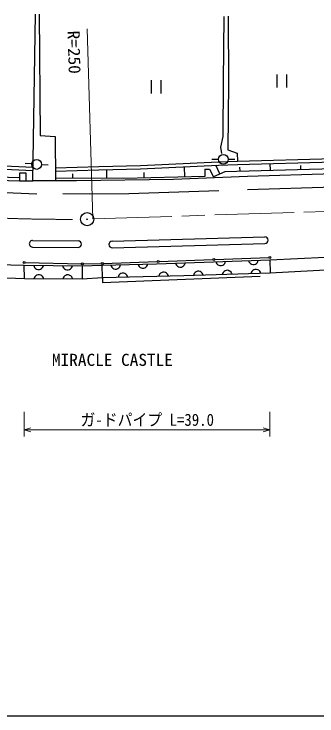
# Model space of a CAD drawing. Units: millimetres, scale not verified. Extents: x 40000 to 680000, y 20000 to 380000.
# Drawn here: x 177446 to 223338, y 205000 to 311392 of the extents above; entities that cross this region are included whole.
import ezdxf
from ezdxf.enums import TextEntityAlignment as Align

# ---------------------------------------------------------------- set-up
doc = ezdxf.new("R2010")
doc.units = ezdxf.units.MM
doc.header["$LTSCALE"] = 1000
doc.linetypes.add('CHAIN', pattern=[18.5, 12, -1.5, 3.5, -1.5])
for name, color, linetype, lineweight in [('M-BGD', 7, 'Continuous', 25), ('M-BMK', 2, 'CHAIN', 13), ('M-BMK-SRVR', 3, 'Continuous', 25), ('M-STR-HTXT', 7, 'Continuous', 13), ('M-TTL-BAND', 7, 'Continuous', 25)]:
    doc.layers.add(name, color=color, linetype=linetype, lineweight=lineweight)
doc.layers.add('M-BMK-HTXT', color=7, linetype='Continuous')
doc.styles.add('ＭＳ ゴシック', font='')
doc.styles.get('ＭＳ ゴシック').set_extended_font_data('MS Gothic')

msp = doc.modelspace()

# ---------------------------------------------------------------- linework, layer by layer
at = {"layer": 'M-BGD'}
for p, q in [((180272, 286099), (180689, 311392)), ((181258, 311392), (181410, 292963)), ((209209, 311024), (209147, 301159)), ((209892, 311086), (209954, 301035)), ((217250, 302237), (217250, 300237)), ((218770, 300237), (218770, 302237)), ((198206, 301344), (198206, 299344)), ((199726, 299344), (199726, 301344)), ((209147, 301159), (209085, 292845)), ((209954, 301035), (209830, 290798)), ((181410, 292963), (183685, 292849)), ((183685, 292849), (183741, 286090)), ((209085, 292845), (208713, 291232)), ((208713, 291232), (208899, 290240)), ((209830, 290798), (211257, 290302)), ((211257, 290302), (211288, 289102)), ((211288, 289102), (227407, 289557)), ((166153, 288392), (180298, 287672)), ((166179, 288891), (180306, 288172)), ((180132, 288667), (179135, 288755)), ((181628, 288571), (182627, 288529)), ((190285, 288268), (196612, 288419)), ((196612, 288419), (208403, 288988)), ((196630, 287919), (208423, 288488)), ((208397, 289353), (207398, 289328)), ((208612, 287155), (208025, 288469)), ((208403, 288988), (211288, 289102)), ((208423, 288488), (211305, 288602)), ((209897, 289371), (210897, 289371)), ((211305, 288602), (227425, 289057)), ((216285, 287669), (216258, 288742)), ((220889, 287783), (220873, 288436)), ((179285, 287275), (178255, 287274)), ((178255, 287274), (178256, 286098)), ((179286, 286099), (179285, 287275)), ((183730, 288077), (190285, 288268)), ((183745, 287577), (190297, 287768)), ((190297, 287768), (196630, 287919)), ((191511, 286493), (191515, 287797)), ((197170, 286559), (197150, 287390)), ((203307, 286706), (203270, 288240)), ((206339, 287870), (207063, 287887)), ((206339, 287870), (206376, 286779)), ((207063, 287887), (207679, 286738)), ((209379, 287497), (207679, 286738)), ((227795, 287954), (209379, 287497)), ((211681, 287555), (211665, 288189)), ((242244, 287730), (212810, 286744)), ((165983, 286608), (178256, 286098)), ((166022, 287107), (178277, 286598)), ((194102, 286485), (183738, 286518)), ((186329, 286510), (186331, 287195)), ((201623, 286289), (186919, 286099)), ((206376, 286779), (194102, 286485)), ((212810, 286744), (201623, 286289)), ((178256, 286098), (179286, 286099)), ((179286, 286099), (180272, 286099)), ((183741, 286090), (180272, 286099)), ((186919, 286099), (183741, 286090)), ((226438, 285166), (212829, 284736)), ((180890, 284068), (173298, 284402)), ((188912, 284068), (184854, 284163)), ((194833, 284115), (188912, 284068)), ((208484, 284593), (194833, 284115)), ((180255, 277076), (187148, 277015)), ((192307, 276955), (215437, 277620)), ((192335, 275955), (215465, 276620)), ((180246, 276076), (187139, 276015)), ((216185, 274148), (224567, 274551)), ((170510, 273600), (178979, 273312)), ((179114, 273727), (187643, 273518)), ((187943, 273518), (190670, 273583)), ((190786, 273312), (199031, 273543)), ((190970, 273591), (199127, 273881)), ((196220, 273464), (196285, 273286)), ((197665, 273324), (197719, 273506)), ((199031, 273543), (206267, 273802)), ((199427, 273892), (207584, 274181)), ((201900, 273646), (201966, 273468)), ((201966, 273468), (202062, 273321)), ((203261, 273364), (203345, 273517)), ((203345, 273517), (203399, 273699)), ((206267, 273802), (216185, 274148)), ((207884, 274192), (216041, 274482)), ((207997, 273863), (208064, 273685)), ((208064, 273685), (208159, 273538)), ((208159, 273538), (208314, 273393)), ((209213, 273425), (209358, 273580)), ((209358, 273580), (209443, 273733)), ((209443, 273733), (209496, 273915)), ((212956, 274036), (213022, 273858)), ((213022, 273858), (213118, 273711)), ((213118, 273711), (213273, 273566)), ((213273, 273566), (213426, 273482)), ((213426, 273482), (213608, 273428)), ((213608, 273428), (213848, 273436)), ((213848, 273436), (214025, 273502)), ((214025, 273502), (214172, 273598)), ((214172, 273598), (214317, 273753)), ((214317, 273753), (214402, 273906)), ((214402, 273906), (214455, 274088)), ((216185, 274148), (216272, 272130)), ((178979, 273312), (187743, 273226)), ((179008, 271236), (178979, 273312)), ((180420, 273298), (180478, 273117)), ((180478, 273117), (180567, 272966)), ((180567, 272966), (180715, 272815)), ((180715, 272815), (180864, 272723)), ((180864, 272723), (181044, 272662)), ((181044, 272662), (181284, 272659)), ((181284, 272659), (181464, 272718)), ((181464, 272718), (181615, 272806)), ((181615, 272806), (181767, 272955)), ((181767, 272955), (181858, 273104)), ((181858, 273104), (181920, 273283)), ((184802, 273255), (184860, 273074)), ((184860, 273074), (184949, 272923)), ((184949, 272923), (185097, 272772)), ((185097, 272772), (185246, 272680)), ((185246, 272680), (185426, 272618)), ((185426, 272618), (185666, 272616)), ((185666, 272616), (185846, 272674)), ((185846, 272674), (185997, 272763)), ((185997, 272763), (186149, 272911)), ((186149, 272911), (186240, 273060)), ((186240, 273060), (186302, 273240)), ((187743, 273226), (190786, 273312)), ((187743, 273226), (187772, 271207)), ((190872, 271409), (190786, 273312)), ((192097, 273349), (192162, 273171)), ((192162, 273171), (192257, 273023)), ((192257, 273023), (192411, 272877)), ((192411, 272877), (192563, 272792)), ((192563, 272792), (192745, 272737)), ((192745, 272737), (192985, 272743)), ((192985, 272743), (193163, 272808)), ((193163, 272808), (193310, 272903)), ((193310, 272903), (193456, 273057)), ((193456, 273057), (193542, 273209)), ((193542, 273209), (193597, 273391)), ((196285, 273286), (196379, 273138)), ((196379, 273138), (196533, 272993)), ((196533, 272993), (196686, 272907)), ((196686, 272907), (196867, 272852)), ((196867, 272852), (197107, 272859)), ((197107, 272859), (197286, 272924)), ((197286, 272924), (197433, 273018)), ((197433, 273018), (197579, 273172)), ((197579, 273172), (197665, 273324)), ((202062, 273321), (202217, 273177)), ((202217, 273177), (202370, 273092)), ((202370, 273092), (202552, 273039)), ((202552, 273039), (202792, 273047)), ((202792, 273047), (202970, 273114)), ((202970, 273114), (203116, 273209)), ((203116, 273209), (203261, 273364)), ((205223, 272395), (205045, 272329)), ((205463, 272403), (205223, 272395)), ((205645, 272349), (205463, 272403)), ((208314, 273393), (208467, 273309)), ((208467, 273309), (208649, 273255)), ((208649, 273255), (208889, 273263)), ((208889, 273263), (209067, 273329)), ((209067, 273329), (209213, 273425)), ((209261, 272379), (209117, 272224)), ((209408, 272474), (209261, 272379)), ((209586, 272540), (209408, 272474)), ((209826, 272547), (209586, 272540)), ((210008, 272493), (209826, 272547)), ((210161, 272408), (210008, 272493)), ((210316, 272263), (210161, 272408)), ((213479, 272368), (213394, 272215)), ((213624, 272523), (213479, 272368)), ((213771, 272618), (213624, 272523)), ((213949, 272684), (213771, 272618)), ((214189, 272692), (213949, 272684)), ((214371, 272638), (214189, 272692)), ((214524, 272553), (214371, 272638)), ((214679, 272408), (214524, 272553)), ((214774, 272261), (214679, 272408)), ((224627, 272595), (216272, 272130)), ((179008, 271236), (170278, 271589)), ((180509, 271411), (180449, 271232)), ((180600, 271561), (180509, 271411)), ((180750, 271711), (180600, 271561)), ((180901, 271800), (180750, 271711)), ((181081, 271859), (180901, 271800)), ((181321, 271859), (181081, 271859)), ((181501, 271798), (181321, 271859)), ((181650, 271708), (181501, 271798)), ((181800, 271557), (181650, 271708)), ((181889, 271407), (181800, 271557)), ((181949, 271227), (181889, 271407)), ((184891, 271397), (184831, 271217)), ((184982, 271547), (184891, 271397)), ((185132, 271696), (184982, 271547)), ((185283, 271786), (185132, 271696)), ((185463, 271845), (185283, 271786)), ((185703, 271844), (185463, 271845)), ((185883, 271784), (185703, 271844)), ((186032, 271693), (185883, 271784)), ((186182, 271543), (186032, 271693)), ((186271, 271392), (186182, 271543)), ((186331, 271212), (186271, 271392)), ((190872, 271409), (187772, 271207)), ((190859, 270699), (214715, 271647)), ((190872, 271409), (190859, 270699)), ((203183, 271698), (190872, 271409)), ((193256, 271645), (193200, 271464)), ((193342, 271797), (193256, 271645)), ((193489, 271951), (193342, 271797)), ((193637, 272044), (193489, 271951)), ((193815, 272108), (193637, 272044)), ((194055, 272114), (193815, 272108)), ((194236, 272058), (194055, 272114)), ((194388, 271972), (194236, 272058)), ((194542, 271825), (194388, 271972)), ((194635, 271677), (194542, 271825)), ((194700, 271499), (194635, 271677)), ((199411, 271789), (199355, 271608)), ((199497, 271941), (199411, 271789)), ((199644, 272095), (199497, 271941)), ((199792, 272188), (199644, 272095)), ((199970, 272253), (199792, 272188)), ((200210, 272258), (199970, 272253)), ((200392, 272202), (200210, 272258)), ((200544, 272116), (200392, 272202)), ((200697, 271969), (200544, 272116)), ((200791, 271822), (200697, 271969)), ((200855, 271643), (200791, 271822)), ((216272, 272130), (203183, 271698)), ((204669, 271927), (204615, 271745)), ((204754, 272080), (204669, 271927)), ((204899, 272235), (204754, 272080)), ((205045, 272329), (204899, 272235)), ((205798, 272264), (205645, 272349)), ((205953, 272119), (205798, 272264)), ((206048, 271972), (205953, 272119)), ((206114, 271794), (206048, 271972)), ((209032, 272071), (208977, 271889)), ((209117, 272224), (209032, 272071)), ((210411, 272117), (210316, 272263)), ((210477, 271939), (210411, 272117)), ((213394, 272215), (213340, 272033)), ((214840, 272083), (214774, 272261)), ((187772, 271207), (179008, 271236))]:
    msp.add_line(p, q, dxfattribs=at)
for centre, radius in [((209147, 289371), 750), ((180879, 288602), 750), ((216191, 274487), 150), ((178964, 273730), 150), ((187793, 273514), 150), ((190820, 273586), 150), ((199277, 273886), 150), ((207734, 274187), 150)]:
    msp.add_circle(centre, radius, dxfattribs=at)
for centre, start, end in [((180250, 276576), 89.49741, 269.49742), ((187144, 276515), 269.49742, 89.49742), ((192321, 276455), 91.64728, 271.64726), ((215451, 277120), 271.64728, 91.64728)]:
    msp.add_arc(centre, 500, start, end, dxfattribs=at)
at = {"layer": 'M-BMK'}
msp.add_line((189378, 280341), (287367, 283497), dxfattribs=at)
msp.add_arc((185370, 530270), 250000, 258.98531, 270.49187, dxfattribs=at)
at = {"layer": 'M-BMK-SRVR'}
for radius in [1000, 40]:
    msp.add_circle((188517, 280290), radius, dxfattribs=at)
at = {"layer": 'M-STR-HTXT'}
for p, q in [((188517, 309172), (189378, 280341)), ((178979, 251119), (178979, 247369)), ((216185, 247369), (216185, 251119)), ((178979, 248369), (179979, 248649)), ((179979, 248089), (178979, 248369)), ((178979, 248369), (216185, 248369)), ((215185, 248649), (216185, 248369)), ((216185, 248369), (215185, 248089))]:
    msp.add_line(p, q, dxfattribs=at)
at = {"layer": 'M-TTL-BAND'}
msp.add_line((40000, 205000), (579000, 205000), dxfattribs=at)

# ---------------------------------------------------------------- texts
at = {"layer": 'M-BMK-HTXT', "style": 'ＭＳ ゴシック', "width": 1.05}
msp.add_text('MIRACLE CASTLE', height=1833, dxfattribs=at).set_placement((183185, 257510), align=Align.BOTTOM_LEFT)
at = {"layer": 'M-STR-HTXT', "style": 'ＭＳ ゴシック', "width": 1.05}
msp.add_text('R=250', height=1833, rotation=271.5, dxfattribs=at).set_placement((185014, 308841), align=Align.BOTTOM_LEFT)
at = {"layer": 'M-STR-HTXT', "style": 'ＭＳ ゴシック', "width": 0.9}
msp.add_text('ガ-ドパイプ L=39.0', height=1833, dxfattribs=at).set_placement((187511, 248426), align=Align.BOTTOM_LEFT)

doc.saveas('drawing.dxf')
